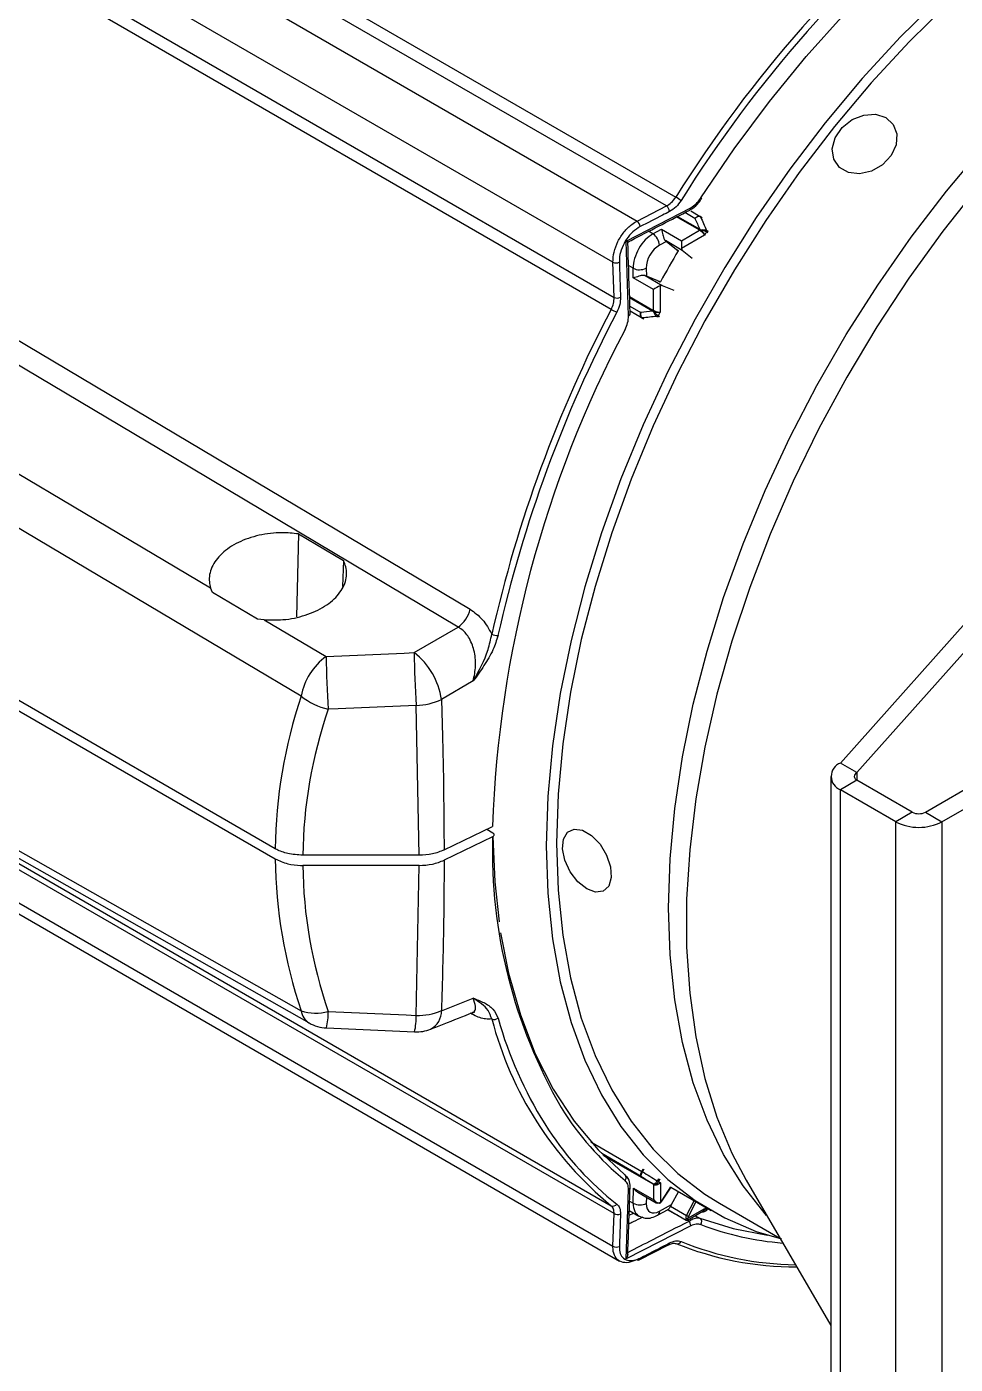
# Model space of a CAD drawing. Extents: x 16.5 to 113.1, y 4.4 to 84.5.
# Drawn here: x 27.816 to 30.789, y 61.045 to 65.324 of the extents above; entities that cross this region are included whole.
import ezdxf

# ---------------------------------------------------------------- set-up
doc = ezdxf.new("R2010")
doc.units = 0
doc.header["$MEASUREMENT"] = 0
doc.layers.add('OBJECT', color=7, linetype='CONTINUOUS')

msp = doc.modelspace()

# ---------------------------------------------------------------- linework, layer by layer
at = {"layer": 'OBJECT'}
for p, q in [((26.9031, 66.3579), (29.7703, 64.7027)), ((29.8646, 64.7511), (27.0947, 66.3501)), ((27.1233, 66.3789), (29.8944, 64.7792)), ((29.6932, 64.5708), (26.8232, 66.2276)), ((26.927, 66.0577), (29.697, 64.4586)), ((29.6876, 64.4199), (26.9165, 66.0197)), ((29.7353, 64.6389), (29.9421, 64.7453)), ((29.7703, 64.7027), (29.8646, 64.7511)), ((29.9689, 64.6742), (29.8967, 64.7158)), ((29.9001, 64.7176), (29.9712, 64.6766)), ((29.9559, 64.7111), (29.9237, 64.7297)), ((29.9385, 64.7373), (29.9385, 64.7373)), ((29.9423, 64.7351), (29.9723, 64.7178)), ((29.9723, 64.7178), (29.9771, 64.715)), ((29.9738, 64.7162), (29.9737, 64.7162)), ((29.9785, 64.7134), (29.9738, 64.7162)), ((29.8214, 64.6619), (29.8075, 64.6699)), ((29.8214, 64.6619), (29.8485, 64.6768)), ((29.8485, 64.6768), (29.9128, 64.6397)), ((29.9128, 64.6397), (29.9708, 64.6731)), ((29.9708, 64.6731), (29.9689, 64.6742)), ((29.9721, 64.6723), (29.9708, 64.6731)), ((29.9712, 64.6766), (29.9728, 64.6754)), ((29.9931, 64.6728), (29.9934, 64.6727)), ((29.9934, 64.6727), (29.9978, 64.6701)), ((29.7432, 64.3993), (29.7353, 64.6389)), ((29.8642, 64.6376), (29.8421, 64.6255)), ((29.9153, 64.6088), (29.8611, 64.6401)), ((29.8642, 64.6376), (29.8956, 64.6129)), ((29.9867, 64.6578), (29.9128, 64.6152)), ((29.993, 64.6679), (29.9926, 64.6682)), ((29.9973, 64.6654), (29.993, 64.6679)), ((28.6118, 62.6944), (25.2998, 64.6064)), ((29.8956, 64.6129), (29.903, 64.6086)), ((29.8979, 64.6111), (29.8972, 64.612)), ((29.8979, 64.6111), (29.9024, 64.6076)), ((29.9472, 64.5833), (29.9153, 64.6088)), ((25.2998, 64.5738), (28.6118, 62.6618)), ((29.697, 64.4586), (29.6932, 64.5708)), ((29.7578, 64.5517), (29.7432, 64.5601)), ((29.7584, 64.5207), (29.7578, 64.5517)), ((29.7997, 64.552), (29.8002, 64.5267)), ((29.8227, 64.4836), (29.7584, 64.5207)), ((29.7965, 64.5282), (29.8508, 64.497)), ((29.8373, 64.5119), (29.8002, 64.5267)), ((29.8373, 64.5119), (29.8447, 64.5076)), ((29.8389, 64.511), (29.84, 64.5108)), ((29.8453, 64.5087), (29.84, 64.5108)), ((29.7465, 64.4608), (29.8209, 64.4179)), ((29.82, 64.4146), (29.7467, 64.4569)), ((29.8227, 64.4167), (29.8227, 64.4836)), ((29.8439, 64.4959), (29.8439, 64.4106)), ((29.8508, 64.497), (29.8887, 64.4821)), ((29.7475, 64.4307), (29.7824, 64.4106)), ((29.7848, 64.3931), (29.748, 64.4143)), ((29.8218, 64.4138), (29.82, 64.4146)), ((29.8209, 64.4179), (29.8227, 64.4167)), ((29.8227, 64.4167), (29.8242, 64.416)), ((29.7848, 64.393), (29.7848, 64.3931)), ((29.7896, 64.3903), (29.7848, 64.393)), ((29.7869, 64.3926), (29.7869, 64.3926)), ((29.7869, 64.3926), (29.7917, 64.3898)), ((29.8344, 64.3974), (29.8342, 64.3975)), ((29.8389, 64.3948), (29.8344, 64.3974)), ((29.838, 64.4003), (29.8384, 64.4001)), ((29.8384, 64.4001), (29.8427, 64.3976)), ((31.1425, 63.7772), (30.4216, 62.9684)), ((31.1954, 63.7466), (30.4746, 62.9378)), ((28.6861, 63.7016), (28.6802, 63.4361)), ((28.6861, 63.7016), (28.8303, 63.6165)), ((28.8303, 63.6165), (28.8272, 63.5336)), ((28.4108, 63.5141), (28.4048, 63.5291)), ((28.5546, 63.4293), (28.4108, 63.5141)), ((28.5767, 63.4271), (28.5546, 63.4293)), ((28.5767, 63.4271), (28.775, 63.3095)), ((29.0568, 63.3218), (29.1974, 63.4034)), ((29.2459, 63.2311), (29.144, 63.1719)), ((26.9165, 63.1515), (29.6876, 61.5518)), ((29.0723, 62.6733), (29.0635, 63.153)), ((29.697, 61.5265), (26.927, 63.1256)), ((26.7905, 63.0628), (29.7142, 61.3749)), ((26.8232, 63.0792), (29.6932, 61.4224)), ((30.4746, 62.9378), (30.4216, 62.9684)), ((30.3909, 62.9256), (30.3909, 59.3328)), ((30.4746, 62.9378), (30.4746, 62.9133)), ((30.6939, 62.8112), (30.8742, 62.9153)), ((30.4746, 62.9133), (30.4216, 62.8827)), ((30.4216, 59.29), (30.4216, 62.8827)), ((30.5985, 62.7807), (30.4216, 62.8827)), ((30.6514, 62.8112), (30.4746, 62.9133)), ((30.7468, 62.7807), (30.9271, 62.8847)), ((30.6514, 62.8112), (30.5985, 62.7807)), ((30.6939, 62.8112), (30.7468, 62.7807)), ((29.1526, 62.6902), (29.3076, 62.7652)), ((29.2893, 62.7564), (29.3085, 62.7453)), ((30.5985, 59.1879), (30.5985, 62.7807)), ((30.7468, 62.7807), (30.7468, 59.1879)), ((29.3076, 62.7326), (29.1526, 62.6575)), ((29.0723, 62.6733), (28.7002, 62.6733)), ((29.0723, 62.6406), (28.7002, 62.6406)), ((29.0635, 62.1609), (29.0723, 62.6406)), ((29.144, 62.176), (29.2459, 62.2162)), ((29.3252, 62.1521), (29.3324, 62.1282)), ((28.7762, 62.1206), (29.058, 62.1082)), ((29.6228, 61.7559), (29.7859, 61.6618)), ((29.7835, 61.6458), (29.6575, 61.7186)), ((29.6612, 61.7148), (29.8211, 61.6225)), ((29.822, 61.6203), (29.6652, 61.7108)), ((29.7859, 61.6618), (29.7904, 61.6696)), ((29.7859, 61.6618), (29.7859, 61.6618)), ((29.7925, 61.6684), (29.788, 61.6606)), ((29.788, 61.6606), (29.788, 61.6605)), ((29.8352, 61.6313), (29.8355, 61.6318)), ((29.8355, 61.6318), (29.8397, 61.639)), ((29.8435, 61.6365), (29.8394, 61.6295)), ((30.1196, 61.6339), (30.3909, 61.1684)), ((30.1196, 61.6339), (30.1223, 61.6293)), ((29.7353, 61.3819), (29.7432, 61.6036)), ((29.7582, 61.5598), (29.7592, 61.6082)), ((29.7592, 61.6082), (29.8238, 61.5709)), ((29.773, 61.5951), (29.8319, 61.5611)), ((29.8211, 61.6225), (29.8229, 61.6215)), ((29.8238, 61.6193), (29.822, 61.6203)), ((29.8252, 61.6186), (29.8238, 61.6193)), ((29.8238, 61.5709), (29.8238, 61.6193)), ((29.8394, 61.6295), (29.839, 61.6289)), ((29.845, 61.6255), (29.845, 61.5627)), ((29.8496, 61.5672), (29.8787, 61.6122)), ((29.8502, 61.5666), (29.8794, 61.6117)), ((29.8788, 61.6107), (30.008, 61.5361)), ((29.881, 61.5555), (29.9034, 61.5964)), ((29.7467, 61.5664), (29.7582, 61.5598)), ((29.8005, 61.5793), (29.8001, 61.5589)), ((29.8425, 61.5344), (29.881, 61.5555)), ((29.8778, 61.5504), (29.9288, 61.521)), ((29.9288, 61.521), (29.9529, 61.5679)), ((29.9589, 61.5644), (29.9351, 61.5179)), ((30.0342, 61.5602), (30.2277, 61.4485)), ((29.6932, 61.4224), (29.697, 61.5265)), ((29.7451, 61.5211), (29.7595, 61.5285)), ((29.7457, 61.5365), (29.7764, 61.5188)), ((29.8363, 61.5212), (29.8704, 61.54)), ((29.8694, 61.5394), (29.9274, 61.506)), ((29.9368, 61.5027), (29.9312, 61.5056)), ((29.9324, 61.506), (29.9809, 61.534)), ((29.9334, 61.5117), (29.9878, 61.543)), ((29.9564, 61.5198), (29.9717, 61.5119)), ((29.9937, 61.5396), (29.9941, 61.5402)), ((29.9941, 61.5402), (29.9957, 61.5431)), ((29.9945, 61.5392), (29.995, 61.54)), ((29.9949, 61.5398), (29.9965, 61.5427)), ((29.9421, 61.4875), (29.7353, 61.3819)), ((29.7769, 61.3784), (29.8714, 61.4267))]:
    msp.add_line(p, q, dxfattribs=at)
at = {"layer": 'OBJECT', "flags": 128}
for points in [[(29.9749, 64.777), (30.0818, 64.9339), (30.1945, 65.0849), (30.3122, 65.2292), (30.4345, 65.3659), (30.5607, 65.4944), (30.69, 65.6139), (30.8218, 65.7239), (30.9553, 65.8237), (31.09, 65.9128), (31.225, 65.9907), (31.3597, 66.0571), (31.4933, 66.1115), (31.6251, 66.1537), (31.7544, 66.1835), (31.8805, 66.2007), (32.0028, 66.2051), (32.09, 66.2003)], [(30.7405, 65.4171), (30.6141, 65.2921), (30.4914, 65.1585), (30.3732, 65.0171), (30.2599, 64.8686), (30.1523, 64.7139), (30.051, 64.5539), (29.9565, 64.3893), (29.8694, 64.2212), (29.79, 64.0505), (29.719, 63.878), (29.6566, 63.7049), (29.6032, 63.5319), (29.5591, 63.3601), (29.5245, 63.1905), (29.4997, 63.0239), (29.4847, 62.8613), (29.4798, 62.7036), (29.4847, 62.5516), (29.4997, 62.4063), (29.5245, 62.2684), (29.5591, 62.1386), (29.6032, 62.0177), (29.6566, 61.9064), (29.719, 61.8053), (29.79, 61.7149), (29.8694, 61.6358), (29.9565, 61.5683), (30.051, 61.5128), (30.1523, 61.4698), (30.2325, 61.4457)], [(30.7677, 65.3996), (30.6421, 65.2764), (30.5202, 65.1445), (30.4025, 65.0048), (30.2899, 64.8581), (30.1828, 64.705), (30.082, 64.5466), (29.9879, 64.3837), (29.9011, 64.2171), (29.8221, 64.0479), (29.7513, 63.877), (29.6892, 63.7052), (29.636, 63.5337), (29.592, 63.3633), (29.5576, 63.195), (29.5329, 63.0298), (29.518, 62.8685), (29.513, 62.7121), (29.518, 62.5615), (29.5329, 62.4174), (29.5576, 62.2807), (29.592, 62.1522), (29.636, 62.0326), (29.6892, 61.9225), (29.7513, 61.8225), (29.8221, 61.7333), (29.9011, 61.6553), (29.9879, 61.589), (30.0342, 61.5602)], [(28.6949, 63.1824), (28.5186, 63.2872), (27.8132, 63.7063), (25.3506, 65.1697)], [(26.3406, 65.1829), (26.4162, 65.1379), (26.7656, 64.9301), (28.1633, 64.0987), (29.236, 63.4607)], [(29.1974, 63.4034), (28.2878, 63.9447), (27.3784, 64.486), (26.3022, 65.1266)], [(30.4472, 64.8576), (30.4183, 64.8741), (30.4003, 64.9008), (30.3956, 64.934), (30.405, 64.9692), (30.427, 65.0017), (30.4589, 65.0272), (30.4962, 65.0421), (30.5339, 65.0444), (30.5669, 65.0339), (30.5908, 65.0119), (30.6023, 64.9815), (30.5999, 64.9467), (30.5839, 64.9122), (30.5565, 64.8827), (30.5213, 64.8622), (30.4832, 64.8534), (30.4472, 64.8576)], [(30.1854, 61.521), (30.1806, 61.5264), (30.1098, 61.6156), (30.0477, 61.7155), (29.9944, 61.8256), (29.9505, 61.9453), (29.9161, 62.0738), (29.8913, 62.2105), (29.8764, 62.3545), (29.8715, 62.5052), (29.8764, 62.6616), (29.8913, 62.8229), (29.9161, 62.9881), (29.9505, 63.1564), (29.9944, 63.3268), (30.0477, 63.4983), (30.1098, 63.67), (30.1806, 63.841), (30.2596, 64.0102), (30.3464, 64.1767), (30.4405, 64.3397), (30.5413, 64.4981), (30.6484, 64.6511), (30.761, 64.7979), (30.8786, 64.9376)], [(26.1176, 64.8866), (26.433, 64.6994), (27.3437, 64.1589), (28.4048, 63.5291)], [(30.8636, 64.8146), (30.7496, 64.6706), (30.6409, 64.5201), (30.5381, 64.364), (30.4418, 64.2032), (30.3525, 64.0385), (30.2706, 63.8707), (30.1967, 63.7009), (30.1311, 63.53), (30.0742, 63.3588), (30.0263, 63.1884), (29.9877, 63.0196), (29.9585, 62.8534), (29.939, 62.6907), (29.9292, 62.5323), (29.9292, 62.3792), (29.939, 62.2322), (29.9585, 62.092), (29.9877, 61.9594), (30.0263, 61.8353), (30.0742, 61.7201), (30.1196, 61.6339)], [(29.9128, 64.6397), (29.9128, 64.6374), (29.9128, 64.6348), (29.9128, 64.6319), (29.9128, 64.629), (29.9128, 64.6259), (29.9128, 64.623), (29.9128, 64.6201), (29.9128, 64.6175), (29.9128, 64.6152)], [(29.7432, 64.3993), (29.7447, 64.4001), (29.746, 64.4011), (29.747, 64.4022), (29.7477, 64.4033), (29.7482, 64.4044), (29.7483, 64.4056), (29.7483, 64.4056)], [(25.3506, 64.0691), (25.5151, 63.9759), (26.2204, 63.5766), (28.6949, 62.1757)], [(25.4113, 64.0114), (26.079, 63.633), (28.7201, 62.1367)], [(28.775, 63.3095), (29.0246, 63.3204), (29.0568, 63.3218)], [(29.0635, 63.153), (28.8139, 63.1421), (28.7817, 63.1406)], [(29.6729, 62.6738), (29.6856, 62.6366), (29.688, 62.602), (29.6798, 62.5748), (29.6623, 62.5585), (29.6376, 62.5555), (29.6092, 62.566), (29.5809, 62.5888), (29.5565, 62.6206), (29.5393, 62.6573), (29.5317, 62.6938), (29.5346, 62.7253), (29.5477, 62.7474), (29.5692, 62.7572), (29.5962, 62.7534), (29.625, 62.7365), (29.6518, 62.7087), (29.6729, 62.6738)], [(29.3086, 62.7333), (29.3149, 62.588), (29.3286, 62.4602)], [(29.3337, 62.4254), (29.3592, 62.2956), (29.3969, 62.1622), (29.4447, 62.0384), (29.5022, 61.9248), (29.5693, 61.8222), (29.6454, 61.7311), (29.7302, 61.6521)], [(28.7817, 62.1733), (29.0313, 62.1623), (29.0635, 62.1609)], [(29.7859, 61.6618), (29.7862, 61.6617), (29.7864, 61.6616), (29.7867, 61.6614), (29.7869, 61.6613), (29.7872, 61.6611), (29.7875, 61.6609), (29.7877, 61.6608), (29.788, 61.6606)], [(29.8355, 61.6318), (29.8361, 61.6315), (29.8366, 61.6311), (29.8372, 61.6308), (29.8377, 61.6305), (29.8382, 61.6302), (29.8387, 61.6299), (29.8391, 61.6297), (29.8394, 61.6295)], [(29.9717, 61.5119), (30.078, 61.4786), (30.1881, 61.458)]]:
    msp.add_lwpolyline(points, dxfattribs=at)
at = {"layer": 'OBJECT'}
for centre, radius, start, end in [((33.3939, 62.591), 4.1273, 129.1291, 147.9832), ((33.3931, 62.5911), 4.1064, 129.1291, 147.9832), ((29.7926, 64.6034), 0.2031, 54.2521, 59.9272), ((29.9717, 64.7711), 0.00672, 30.3317, 61.6922), ((29.8502, 64.7313), 0.0245, 4.3367, 53.7802), ((29.9345, 64.7439), 0.00778, 305.833, 10.2843), ((29.9705, 64.7148), 0.00345, 23.7046, 59.5298), ((29.9706, 64.7147), 0.00353, 24.0959, 59.5642), ((29.7558, 64.683), 0.0245, 4.2524, 53.6513), ((29.9651, 64.6802), 0.00707, 301.772, 329.1595), ((29.9668, 64.679), 0.00706, 304.5534, 329.3171), ((29.9543, 64.6463), 0.0343, 53.8703, 54.6143), ((29.9894, 64.6728), 0.0139, 171.4725, 175.919), ((29.9882, 64.671), 0.00525, 326.998, 20.2946), ((29.9885, 64.6707), 0.00528, 328.293, 22.1807), ((29.7949, 64.6228), 0.0473, 3.2829, 55.8697), ((33.7001, 62.3513), 4.3715, 147.9982, 148.1535), ((33.6982, 62.3502), 4.4164, 149.2595, 150.7407), ((29.9208, 64.6146), 0.00802, 175.5957, 226.5486), ((29.7032, 64.5937), 0.025, 246.1927, 294.6916), ((29.7784, 64.5942), 0.0473, 244.1355, 296.7124), ((29.7071, 64.4814), 0.0249, 246.0528, 294.5992), ((29.8485, 64.4893), 0.00802, 73.4449, 124.4018), ((33.4686, 62.4394), 4.2684, 152.3536, 167.2604), ((29.7838, 64.5872), 0.193, 240.0835, 246.0577), ((29.8138, 64.4181), 0.00708, 330.8443, 358.2257), ((29.8157, 64.4173), 0.00706, 330.6819, 355.4462), ((29.8393, 64.4479), 0.0381, 245.4416, 246.1106), ((33.4674, 62.4403), 4.2468, 152.3536, 167.2604), ((29.7865, 64.3961), 0.00345, 240.4828, 276.2928), ((29.7866, 64.3961), 0.00353, 240.459, 275.8863), ((29.8323, 64.4007), 0.0139, 124.0871, 128.5236), ((29.8333, 64.4027), 0.00525, 279.7149, 332.9943), ((29.8337, 64.4026), 0.00528, 277.8138, 331.7124), ((33.7168, 62.338), 4.3926, 151.8468, 152.0014), ((32.9849, 62.6356), 3.6796, 152.1363, 177.9813), ((29.1387, 63.4845), 0.1001, 305.8526, 346.2351), ((29.3213, 63.4096), 0.033, 241.1971, 276.8829), ((28.8927, 63.1465), 0.201, 125.8592, 169.7123), ((32.0728, 63.3557), 3.2982, 180.804, 183.7391), ((32.3531, 63.3681), 3.2966, 180.8033, 183.7398), ((28.9165, 63.1398), 0.2298, 8.0137, 52.3569), ((28.8259, 63.3433), 0.2074, 230.8564, 257.6914), ((29.0615, 63.3428), 0.1898, 270.6, 295.7653), ((30.4379, 62.9256), 0.0458, 110.784, 249.2166), ((30.4792, 62.9256), 0.0131, 110.7863, 249.2156), ((30.6726, 62.8522), 0.0461, 242.6103, 297.3904), ((30.6726, 62.9238), 0.1612, 242.6097, 297.3905), ((30.9588, 62.69), 1.6518, 178.5216, 209.935), ((28.7423, 62.3205), 0.1524, 251.8741, 284.9547), ((28.7492, 62.1831), 0.0548, 187.7294, 237.8338), ((28.5243, 62.1734), 0.2574, 348.1525, 359.9739), ((28.806, 62.1611), 0.2576, 348.1571, 359.9693), ((29.0706, 62.3454), 0.1846, 267.8011, 293.4479), ((29.0804, 62.1735), 0.0637, 297.1843, 2.2884), ((29.3134, 62.1667), 0.0187, 244.5928, 309.0912), ((30.4172, 62.4393), 1.1489, 194.5972, 230.5791), ((28.7817, 62.2455), 0.125, 240.4701, 267.4857), ((29.0635, 62.2331), 0.125, 267.4858, 291.5891), ((30.5677, 62.4997), 1.29, 196.7384, 213.1213), ((30.3574, 62.3869), 0.9801, 212.1282, 230.3427), ((30.3168, 62.337), 0.9909, 213.1705, 231.911), ((29.7223, 61.6415), 0.0132, 316.4991, 53.2436), ((29.9883, 61.9954), 0.3902, 238.7556, 239.112), ((30.2008, 62.1856), 0.6639, 236.5916, 236.9828), ((29.74, 61.6114), 0.00833, 292.1672, 353.2397), ((29.7422, 61.6105), 0.00612, 358.6992, 27.6741), ((29.8193, 61.6206), 0.00262, 355.2093, 49.0365), ((29.8208, 61.6194), 0.00297, 359.1588, 45.3204), ((29.8263, 61.6242), 0.00401, 243.2852, 249.612), ((29.8275, 61.6242), 0.00428, 229.8688, 243.7378), ((30.3395, 62.3181), 0.851, 234.0098, 234.4725), ((29.6934, 61.5648), 0.0143, 245.8744, 327.709), ((29.78, 61.5995), 0.0453, 241.2375, 296.3027), ((29.8429, 61.5627), 0.00252, 234.3928, 294.3019), ((29.8426, 61.5624), 0.0024, 304.0519, 7.2549), ((29.8377, 61.5746), 0.014, 301.6811, 328.1809), ((29.849, 61.566), 0.0013, 23.2418, 65.7913), ((29.708, 61.5454), 0.0219, 239.6662, 295.4617), ((29.8279, 61.5332), 0.0146, 304.7307, 4.578), ((29.9473, 61.511), 0.021, 151.8202, 178.3186), ((29.9299, 61.5185), 0.00769, 242.6087, 297.3903), ((29.9299, 61.5103), 0.005, 240.0027, 302.4633), ((29.9567, 61.5692), 0.0557, 239.9933, 247.1689), ((29.9474, 61.5112), 0.014, 151.8184, 178.3187), ((29.918, 61.4875), 0.0242, 0.004, 38.9181), ((29.9627, 61.5), 0.0149, 324.561, 53.0759), ((30.3609, 62.3629), 0.9008, 245.5306, 245.9677), ((29.9949, 61.5414), 0.00223, 236.2199, 260.0377), ((29.8342, 61.2624), 0.3205, 59.9125, 60.0764), ((30.316, 62.3955), 0.9663, 249.3339, 265.3182), ((29.7043, 61.4413), 0.0219, 239.5314, 295.5176), ((29.8679, 61.4323), 0.00669, 301.7583, 3.709), ((29.8998, 61.443), 0.0129, 245.4385, 333.8142), ((30.2778, 62.3731), 1.0168, 247.8487, 270.2024), ((30.2915, 62.3701), 1.0072, 247.8221, 269.2044), ((29.7747, 61.3848), 0.007, 231.0091, 289.1467), ((29.7736, 61.384), 0.00668, 300.9233, 3.8815)]:
    msp.add_arc(centre, radius, start, end, dxfattribs=at)
for centre, major_axis, ratio, start_param, end_param in [((31.3768, 63.7053), (-2.1331, 4.0765), 0.178723, 1.22806, 1.238972), ((31.365, 63.6971), (-2.1283, 4.0899), 0.180061, 1.227937, 1.236606), ((29.8225, 64.5878), (0.045, 0.0779), 0.596389, 0.785315, 2.356112), ((29.8435, 64.6495), (0.0279, -0.0189), 0.073663, 0.784341, 0.939231), ((29.8432, 64.5759), (0.03, 0.052), 0.605893, 0.785315, 2.356111), ((29.7795, 64.5388), (0.0303, -0.0148), 0.073527, 5.343967, 5.498856), ((29.8333, 64.4898), (0.015, 0.0087), 0.00007, 0.785358, 2.356154), ((31.365, 63.6971), (4.6063, 0.202), 0.180122, 1.904934, 1.913604), ((31.3638, 63.6828), (4.597, 0.1912), 0.178783, 1.902569, 1.913481), ((33.0417, 62.7291), (4.4298, 0.0781), 0.588782, 2.937049, 3.124952), ((33.0417, 62.657), (4.3416, 0), 0.577382, 2.94743, 3.135078), ((33.0417, 62.7291), (4.4298, 0.0781), 0.588782, 3.137472, 3.325375), ((33.0417, 62.657), (4.3416, 0), 0.577382, 3.148107, 3.335756), ((31.3661, 63.6987), (4.4229, -2.5535), 0.504205, 4.644951, 4.653621), ((31.3649, 63.6994), (4.4154, -2.5492), 0.50212, 4.644426, 4.655338), ((29.8229, 61.5959), (0.0472, 0.0767), 0.57707, 2.372562, 3.185359), ((29.8435, 61.5827), (0.0322, 0.0507), 0.576681, 2.380758, 3.951554), ((29.8344, 61.577), (-0.012, 0.0132), 0.67585, 1.42501, 2.995806), ((29.8344, 61.577), (-0.0055, 0.017), 0.675857, 1.71646, 3.287256), ((29.8602, 61.5686), (0.0174, 0.035), 0.626582, 4.494139, 4.649029), ((29.9299, 61.5219), (0.0023, 0.0159), 0.166917, 2.289839, 3.075318), ((29.9299, 61.5219), (-0.0023, 0.0159), 0.166917, 3.215799, 3.993346)]:
    msp.add_ellipse(centre, major_axis=major_axis, ratio=ratio, start_param=start_param, end_param=end_param, dxfattribs=at)
for points, knots in [([(29.8646, 64.7511), (29.8699, 64.7542), (29.8811, 64.761), (29.8898, 64.7729), (29.8944, 64.7792)], [0, 0, 0, 0, 0.473398, 1, 1, 1, 1]), ([(29.9113, 64.7682), (29.9062, 64.7612), (29.8955, 64.7463), (29.8818, 64.7377), (29.8746, 64.7332)], [0, 0, 0, 0, 0.473443, 1, 1, 1, 1]), ([(29.9398, 64.7387), (29.9427, 64.7401), (29.9529, 64.7452), (29.966, 64.7579), (29.9741, 64.7702), (29.9771, 64.7747)], [0, 0, 0, 0, 0.196658, 0.699287, 1, 1, 1, 1]), ([(29.9421, 64.7453), (29.9481, 64.7491), (29.9595, 64.7566), (29.9698, 64.7693), (29.9744, 64.7762), (29.9749, 64.777)], [0, 0, 0, 0, 0.489871, 0.942612, 1, 1, 1, 1]), ([(29.7407, 64.6356), (29.7477, 64.6392), (29.814, 64.6731), (29.88, 64.7071), (29.939, 64.7376)], [0, 0, 0, 0, 0.10607, 1, 1, 1, 1]), ([(29.8746, 64.7332), (29.8671, 64.7293), (29.8357, 64.7132), (29.8042, 64.6971), (29.7802, 64.6848)], [0, 0, 0, 0, 0.2377669, 1, 1, 1, 1]), ([(29.9559, 64.7111), (29.956, 64.7112), (29.9565, 64.7118), (29.9583, 64.7137), (29.9615, 64.7162), (29.9656, 64.7182), (29.9694, 64.7189), (29.9713, 64.7182), (29.9723, 64.7178)], [0, 0, 0, 0, 0.009453, 0.112287, 0.337635, 0.559588, 0.779764, 1, 1, 1, 1]), ([(29.9737, 64.7162), (29.9727, 64.7166), (29.9708, 64.7174), (29.9667, 64.717), (29.9622, 64.7155), (29.9586, 64.7133), (29.9566, 64.7117), (29.956, 64.7112), (29.9559, 64.7111)], [0, 0, 0, 0, 0.220241, 0.440412, 0.662358, 0.887707, 0.990527, 1, 1, 1, 1]), ([(29.6932, 64.5708), (29.6938, 64.5816), (29.695, 64.6032), (29.7082, 64.6377), (29.7281, 64.6688), (29.7502, 64.6908), (29.7648, 64.6994), (29.7703, 64.7027)], [0, 0, 0, 0, 0.216844, 0.433701, 0.650256, 0.866699, 1, 1, 1, 1]), ([(29.7802, 64.6848), (29.7724, 64.6799), (29.7566, 64.67), (29.7362, 64.6456), (29.7213, 64.6175), (29.7141, 64.5914), (29.7138, 64.5766), (29.7137, 64.571)], [0, 0, 0, 0, 0.216835, 0.433686, 0.650167, 0.866491, 1, 1, 1, 1]), ([(29.8485, 64.6768), (29.8486, 64.6768), (29.8493, 64.6742), (29.8506, 64.6686), (29.8526, 64.6595), (29.8545, 64.6521), (29.8565, 64.6466), (29.8585, 64.6425), (29.8602, 64.6409), (29.8611, 64.6401)], [0, 0, 0, 0, 0.004726, 0.291699, 0.519013, 0.68136, 0.790142, 0.89502, 1, 1, 1, 1]), ([(29.9721, 64.6723), (29.9722, 64.6723), (29.9725, 64.6726), (29.9732, 64.6732), (29.9738, 64.6739), (29.9741, 64.6743)], [0, 0, 0, 0, 0.125209, 0.466791, 1, 1, 1, 1]), ([(29.9745, 64.674), (29.9741, 64.6736), (29.9734, 64.673), (29.9726, 64.6725), (29.9722, 64.6723), (29.9721, 64.6723)], [0, 0, 0, 0, 0.531787, 0.875867, 1, 1, 1, 1]), ([(29.9867, 64.6578), (29.9867, 64.6579), (29.9861, 64.6589), (29.9845, 64.6611), (29.9814, 64.6646), (29.9778, 64.668), (29.9746, 64.6706), (29.9728, 64.6718), (29.9721, 64.6723)], [0, 0, 0, 0, 0.009331, 0.244791, 0.475571, 0.685015, 0.883336, 1, 1, 1, 1]), ([(29.9728, 64.6754), (29.9733, 64.675), (29.9737, 64.6747), (29.9741, 64.6743), (29.9741, 64.6743)], [0, 0, 0, 0, 0.9730425, 1, 1, 1, 1]), ([(29.9741, 64.6743), (29.9742, 64.6744), (29.9746, 64.6747), (29.9752, 64.6748), (29.9756, 64.6749), (29.9757, 64.6749)], [0, 0, 0, 0, 0.264449, 0.86602, 1, 1, 1, 1]), ([(29.9756, 64.6738), (29.9754, 64.6738), (29.9753, 64.6739), (29.975, 64.674), (29.9748, 64.674), (29.9747, 64.6741), (29.9746, 64.6741), (29.9745, 64.6741), (29.9745, 64.674), (29.9745, 64.674), (29.9745, 64.674)], [0, 0, 0, 0, 0.330499, 0.552272, 0.701531, 0.802751, 0.903766, 0.945198, 0.979438, 1, 1, 1, 1]), ([(29.9756, 64.6738), (29.9765, 64.673), (29.9785, 64.6713), (29.9816, 64.6678), (29.9844, 64.6637), (29.9859, 64.6603), (29.9866, 64.6584), (29.9867, 64.6579), (29.9867, 64.6578)], [0, 0, 0, 0, 0.174001, 0.393151, 0.630047, 0.892572, 0.989999, 1, 1, 1, 1]), ([(29.9926, 64.6682), (29.9916, 64.6687), (29.9897, 64.6698), (29.9854, 64.6715), (29.9805, 64.6729), (29.9773, 64.6735), (29.9756, 64.6738)], [0, 0, 0, 0, 0.242429, 0.484569, 0.73451, 1, 1, 1, 1]), ([(29.9757, 64.6749), (29.9777, 64.6751), (29.9815, 64.6754), (29.9871, 64.675), (29.991, 64.674), (29.9925, 64.6731), (29.9931, 64.6728)], [0, 0, 0, 0, 0.303055, 0.584918, 0.8486, 1, 1, 1, 1]), ([(29.7406, 64.6357), (29.7407, 64.6357), (29.741, 64.6355), (29.7394, 64.6365), (29.7371, 64.6379), (29.7353, 64.6389), (29.7353, 64.6389)], [0, 0, 0, 0, 0.040632, 0.45375, 0.991066, 1, 1, 1, 1]), ([(29.7483, 64.4056), (29.7478, 64.4217), (29.7454, 64.4983), (29.7428, 64.5751), (29.7407, 64.6357)], [0, 0, 0, 0, 0.210689, 1, 1, 1, 1]), ([(29.7137, 64.571), (29.714, 64.5625), (29.7153, 64.5251), (29.7165, 64.4877), (29.7174, 64.4587)], [0, 0, 0, 0, 0.2260625, 1, 1, 1, 1]), ([(29.7965, 64.5282), (29.7954, 64.5286), (29.7931, 64.5292), (29.7885, 64.5289), (29.7829, 64.5279), (29.7754, 64.5259), (29.7665, 64.5231), (29.7611, 64.5214), (29.7585, 64.5208), (29.7584, 64.5207)], [0, 0, 0, 0, 0.104981, 0.209854, 0.318639, 0.480984, 0.708299, 0.995272, 1, 1, 1, 1]), ([(29.6876, 64.4199), (29.6904, 64.4263), (29.6963, 64.4394), (29.6967, 64.4521), (29.697, 64.4586)], [0, 0, 0, 0, 0.486978, 1, 1, 1, 1]), ([(29.7174, 64.4587), (29.7171, 64.4511), (29.7164, 64.4354), (29.7092, 64.4191), (29.7055, 64.4108)], [0, 0, 0, 0, 0.488652, 1, 1, 1, 1]), ([(29.8234, 64.4133), (29.8234, 64.4133), (29.8229, 64.4134), (29.8223, 64.4136), (29.8218, 64.4138)], [0, 0, 0, 0, 0.026949, 1, 1, 1, 1]), ([(29.8234, 64.4133), (29.8236, 64.4138), (29.8239, 64.4146), (29.8241, 64.4155), (29.8241, 64.4159), (29.8242, 64.416)], [0, 0, 0, 0, 0.533182, 0.874609, 1, 1, 1, 1]), ([(29.8237, 64.4116), (29.8236, 64.4119), (29.8234, 64.4123), (29.8233, 64.4129), (29.8234, 64.4132), (29.8234, 64.4133)], [0, 0, 0, 0, 0.506964, 0.82555, 1, 1, 1, 1]), ([(29.8242, 64.416), (29.8242, 64.4159), (29.8242, 64.4155), (29.8242, 64.4145), (29.824, 64.4136), (29.8238, 64.4131)], [0, 0, 0, 0, 0.124224, 0.468262, 1, 1, 1, 1]), ([(29.8238, 64.4131), (29.8238, 64.4131), (29.8238, 64.413), (29.8238, 64.413), (29.8239, 64.4128), (29.8242, 64.4125), (29.8244, 64.4123), (29.8246, 64.4122)], [0, 0, 0, 0, 0.032582, 0.075087, 0.183429, 0.638298, 1, 1, 1, 1]), ([(29.8242, 64.416), (29.8249, 64.4156), (29.8269, 64.4147), (29.8307, 64.4132), (29.8354, 64.4118), (29.84, 64.4108), (29.8427, 64.4106), (29.8439, 64.4106), (29.8439, 64.4106)], [0, 0, 0, 0, 0.116665, 0.314984, 0.524433, 0.755203, 0.990675, 1, 1, 1, 1]), ([(29.7319, 64.3554), (29.7351, 64.3627), (29.7418, 64.3775), (29.7427, 64.3919), (29.7432, 64.3993)], [0, 0, 0, 0, 0.491582, 1, 1, 1, 1]), ([(29.7848, 64.3931), (29.784, 64.3937), (29.7824, 64.395), (29.7811, 64.3987), (29.7808, 64.4032), (29.7814, 64.4073), (29.7821, 64.4097), (29.7824, 64.4105), (29.7824, 64.4106)], [0, 0, 0, 0, 0.220236, 0.440411, 0.662371, 0.887704, 0.990548, 1, 1, 1, 1]), ([(29.7824, 64.4106), (29.7824, 64.4105), (29.7822, 64.4097), (29.7819, 64.4072), (29.7818, 64.403), (29.7827, 64.3983), (29.7844, 64.3946), (29.7861, 64.3933), (29.7869, 64.3926)], [0, 0, 0, 0, 0.009477, 0.112293, 0.337639, 0.559591, 0.779768, 1, 1, 1, 1]), ([(29.8342, 64.3975), (29.8332, 64.3981), (29.8314, 64.3993), (29.8285, 64.4027), (29.8258, 64.4069), (29.8244, 64.41), (29.8237, 64.4116)], [0, 0, 0, 0, 0.242452, 0.484603, 0.734575, 1, 1, 1, 1]), ([(29.8439, 64.4106), (29.8439, 64.4105), (29.8434, 64.4104), (29.8414, 64.41), (29.8377, 64.4097), (29.8327, 64.41), (29.8282, 64.4109), (29.8257, 64.4118), (29.8246, 64.4122)], [0, 0, 0, 0, 0.010001, 0.107433, 0.369949, 0.606845, 0.825999, 1, 1, 1, 1]), ([(29.8246, 64.4122), (29.8258, 64.4107), (29.8283, 64.4078), (29.8325, 64.404), (29.8358, 64.4015), (29.8374, 64.4006), (29.838, 64.4003)], [0, 0, 0, 0, 0.303879, 0.585788, 0.849408, 1, 1, 1, 1]), ([(28.6861, 63.7016), (28.6687, 63.7035), (28.6273, 63.7079), (28.5592, 63.6995), (28.4915, 63.6763), (28.438, 63.6402), (28.4053, 63.5957), (28.3979, 63.557), (28.4033, 63.5354), (28.4048, 63.5291)], [0, 0, 0, 0, 0.117568, 0.279861, 0.442586, 0.605907, 0.769589, 0.933238, 1, 1, 1, 1]), ([(28.5767, 63.4271), (28.5968, 63.4264), (28.6413, 63.425), (28.7101, 63.4395), (28.7729, 63.4682), (28.8188, 63.5082), (28.842, 63.5547), (28.8411, 63.592), (28.8324, 63.6117), (28.8303, 63.6165)], [0, 0, 0, 0, 0.132307, 0.294526, 0.457212, 0.620426, 0.783854, 0.947086, 1, 1, 1, 1]), ([(29.236, 63.4607), (29.2498, 63.4507), (29.277, 63.4309), (29.296, 63.3973), (29.3053, 63.3806)], [0, 0, 0, 0, 0.505217, 1, 1, 1, 1]), ([(29.2459, 63.2311), (29.2492, 63.247), (29.2559, 63.2788), (29.2506, 63.3292), (29.2336, 63.3711), (29.2132, 63.3939), (29.2005, 63.4015), (29.1974, 63.4034)], [0, 0, 0, 0, 0.251338, 0.503313, 0.735354, 0.935196, 1, 1, 1, 1]), ([(29.2459, 63.2311), (29.246, 63.2312), (29.2645, 63.2631), (29.2908, 63.3124), (29.3018, 63.3641), (29.3053, 63.3806)], [0, 0, 0, 0, 0.00294, 0.680839, 1, 1, 1, 1]), ([(29.3252, 63.3768), (29.3205, 63.3614), (29.3102, 63.3283), (29.2804, 63.2796), (29.2577, 63.2475), (29.246, 63.2312), (29.2459, 63.2311)], [0, 0, 0, 0, 0.298756, 0.643488, 0.99732, 1, 1, 1, 1]), ([(29.144, 63.1719), (29.1452, 63.1367), (29.1504, 62.9761), (29.1517, 62.8156), (29.1526, 62.6902)], [0, 0, 0, 0, 0.2192209, 1, 1, 1, 1]), ([(29.3076, 62.7326), (29.3088, 62.7333), (29.3111, 62.7347), (29.3129, 62.7375), (29.3131, 62.7404), (29.3116, 62.7432), (29.3095, 62.7446), (29.3085, 62.7453)], [0, 0, 0, 0, 0.203445, 0.406898, 0.610343, 0.813785, 1, 1, 1, 1]), ([(28.7002, 62.6733), (28.6838, 62.6744), (28.6534, 62.6764), (28.6252, 62.687), (28.6134, 62.6935), (28.6118, 62.6944)], [0, 0, 0, 0, 0.499397, 0.929176, 1, 1, 1, 1]), ([(28.6118, 62.6618), (28.6246, 62.6559), (28.6486, 62.6449), (28.6816, 62.6408), (28.6979, 62.6407), (28.7002, 62.6406)], [0, 0, 0, 0, 0.499401, 0.929163, 1, 1, 1, 1]), ([(29.1526, 62.6902), (29.1405, 62.6853), (29.1163, 62.6756), (29.087, 62.6741), (29.0723, 62.6733)], [0, 0, 0, 0, 0.5, 1, 1, 1, 1]), ([(29.0723, 62.6406), (29.087, 62.6414), (29.1163, 62.643), (29.1405, 62.6527), (29.1526, 62.6575)], [0, 0, 0, 0, 0.5, 1, 1, 1, 1]), ([(29.1526, 62.6575), (29.1523, 62.5895), (29.1515, 62.4289), (29.1468, 62.2685), (29.144, 62.176)], [0, 0, 0, 0, 0.423826, 1, 1, 1, 1]), ([(29.2436, 62.1712), (29.2461, 62.1722), (29.2531, 62.1749), (29.2549, 62.1895), (29.249, 62.2069), (29.2459, 62.2162)], [0, 0, 0, 0, 0.211143, 0.576884, 1, 1, 1, 1]), ([(29.2459, 62.2162), (29.246, 62.2162), (29.2574, 62.2117), (29.2802, 62.2026), (29.3101, 62.1844), (29.3205, 62.1623), (29.3252, 62.1521)], [0, 0, 0, 0, 0.002681, 0.34979, 0.701236, 1, 1, 1, 1]), ([(29.3053, 62.1497), (29.3018, 62.1592), (29.2908, 62.1887), (29.2645, 62.2032), (29.246, 62.2162), (29.2459, 62.2162)], [0, 0, 0, 0, 0.319161, 0.99706, 1, 1, 1, 1]), ([(29.1095, 62.1169), (29.1238, 62.1225), (29.1687, 62.1403), (29.2135, 62.158), (29.244, 62.1701)], [0, 0, 0, 0, 0.319518, 1, 1, 1, 1]), ([(29.3053, 62.1497), (29.2988, 62.1491), (29.2829, 62.1475), (29.2573, 62.1565), (29.2396, 62.1661), (29.236, 62.1681)], [0, 0, 0, 0, 0.355603, 0.866053, 1, 1, 1, 1]), ([(29.2442, 62.1693), (29.2459, 62.1702), (29.2503, 62.1724), (29.2505, 62.1721), (29.2507, 62.1719)], [0, 0, 0, 0, 0.4018197, 1, 1, 1, 1]), ([(29.7302, 61.6521), (29.7343, 61.648), (29.7431, 61.6392), (29.7472, 61.6241), (29.7475, 61.6147), (29.7476, 61.6134)], [0, 0, 0, 0, 0.427913, 0.915633, 1, 1, 1, 1]), ([(29.7432, 61.6036), (29.7427, 61.6096), (29.7418, 61.6218), (29.7352, 61.6288), (29.7319, 61.6324)], [0, 0, 0, 0, 0.494, 1, 1, 1, 1]), ([(29.7835, 61.6458), (29.7835, 61.6459), (29.7832, 61.6461), (29.7825, 61.647), (29.7819, 61.6492), (29.7822, 61.653), (29.7835, 61.6573), (29.7851, 61.6603), (29.7859, 61.6618)], [0, 0, 0, 0, 0.009448, 0.112286, 0.337633, 0.559593, 0.779768, 1, 1, 1, 1]), ([(29.788, 61.6605), (29.7871, 61.6591), (29.7855, 61.6562), (29.7838, 61.652), (29.7829, 61.6486), (29.7829, 61.6467), (29.7833, 61.646), (29.7835, 61.6459), (29.7835, 61.6458)], [0, 0, 0, 0, 0.220248, 0.440413, 0.662359, 0.887707, 0.990514, 1, 1, 1, 1]), ([(29.8248, 61.6209), (29.8256, 61.6212), (29.8272, 61.6219), (29.8304, 61.6249), (29.8332, 61.6282), (29.8347, 61.6305), (29.8352, 61.6313)], [0, 0, 0, 0, 0.30305, 0.584924, 0.848605, 1, 1, 1, 1]), ([(29.7407, 61.397), (29.741, 61.4061), (29.7437, 61.4771), (29.7461, 61.5483), (29.7482, 61.6104)], [0, 0, 0, 0, 0.128397, 1, 1, 1, 1]), ([(29.7592, 61.6082), (29.7593, 61.6081), (29.7618, 61.6045), (29.766, 61.5994), (29.7716, 61.5963), (29.7732, 61.5954)], [0, 0, 0, 0, 0.011361, 0.701546, 1, 1, 1, 1]), ([(29.8229, 61.6215), (29.8234, 61.6212), (29.8239, 61.6209), (29.8245, 61.6206), (29.8245, 61.6206)], [0, 0, 0, 0, 0.97304, 1, 1, 1, 1]), ([(29.8245, 61.6206), (29.8245, 61.6207), (29.8244, 61.6208), (29.8246, 61.6209), (29.8247, 61.6209), (29.8248, 61.6209)], [0, 0, 0, 0, 0.264315, 0.866032, 1, 1, 1, 1]), ([(29.8252, 61.6186), (29.8252, 61.6187), (29.8252, 61.6191), (29.825, 61.6199), (29.8247, 61.6204), (29.8245, 61.6206)], [0, 0, 0, 0, 0.12746, 0.466734, 1, 1, 1, 1]), ([(29.8249, 61.6205), (29.825, 61.6202), (29.8253, 61.6198), (29.8253, 61.6191), (29.8252, 61.6187), (29.8252, 61.6186)], [0, 0, 0, 0, 0.531649, 0.875777, 1, 1, 1, 1]), ([(29.8256, 61.6203), (29.8255, 61.6204), (29.8254, 61.6204), (29.8252, 61.6204), (29.8251, 61.6205), (29.825, 61.6205), (29.8249, 61.6205), (29.8249, 61.6205), (29.8249, 61.6205), (29.8249, 61.6205), (29.8249, 61.6205)], [0, 0, 0, 0, 0.330555, 0.551949, 0.7013, 0.802975, 0.903706, 0.944934, 0.979186, 1, 1, 1, 1]), ([(29.845, 61.6255), (29.845, 61.6254), (29.8438, 61.6241), (29.8411, 61.6216), (29.8365, 61.6191), (29.8318, 61.6178), (29.828, 61.6178), (29.826, 61.6184), (29.8252, 61.6186)], [0, 0, 0, 0, 0.009325, 0.24481, 0.475578, 0.685008, 0.883333, 1, 1, 1, 1]), ([(29.839, 61.6289), (29.8381, 61.6276), (29.8361, 61.625), (29.8326, 61.6222), (29.8289, 61.6204), (29.8268, 61.6203), (29.8256, 61.6203)], [0, 0, 0, 0, 0.242412, 0.484546, 0.734481, 1, 1, 1, 1]), ([(29.8256, 61.6203), (29.8268, 61.6201), (29.8293, 61.6196), (29.8338, 61.6199), (29.8388, 61.6214), (29.8425, 61.6235), (29.8444, 61.625), (29.845, 61.6254), (29.845, 61.6255)], [0, 0, 0, 0, 0.173998, 0.39317, 0.630053, 0.892566, 0.989996, 1, 1, 1, 1]), ([(29.697, 61.5265), (29.6968, 61.5317), (29.6963, 61.5424), (29.6906, 61.5486), (29.6876, 61.5518)], [0, 0, 0, 0, 0.487934, 1, 1, 1, 1]), ([(29.7055, 61.5572), (29.7091, 61.5534), (29.7163, 61.5458), (29.7171, 61.5324), (29.7174, 61.5256)], [0, 0, 0, 0, 0.488111, 1, 1, 1, 1]), ([(29.844, 61.5604), (29.8453, 61.5613), (29.8477, 61.563), (29.8495, 61.5655), (29.8502, 61.5666)], [0, 0, 0, 0, 0.5649428, 1, 1, 1, 1]), ([(29.8778, 61.5504), (29.877, 61.5491), (29.8753, 61.5464), (29.8732, 61.5432), (29.8716, 61.5408), (29.8708, 61.5404), (29.8704, 61.5402)], [0, 0, 0, 0, 0.247912, 0.49556, 0.752453, 1, 1, 1, 1]), ([(29.7174, 61.5256), (29.7172, 61.5177), (29.7159, 61.483), (29.7147, 61.4484), (29.7137, 61.4215)], [0, 0, 0, 0, 0.226059, 1, 1, 1, 1]), ([(29.7409, 61.4026), (29.7679, 61.4163), (29.8332, 61.4496), (29.8984, 61.483), (29.9368, 61.5027)], [0, 0, 0, 0, 0.4119215, 1, 1, 1, 1]), ([(29.7874, 61.5153), (29.7775, 61.5102), (29.7631, 61.5028), (29.7486, 61.4954), (29.7441, 61.4931)], [0, 0, 0, 0, 0.689783, 1, 1, 1, 1]), ([(29.7787, 61.5182), (29.7845, 61.5158), (29.7967, 61.5105), (29.8172, 61.5125), (29.83, 61.5183), (29.8363, 61.5212)], [0, 0, 0, 0, 0.313594, 0.664166, 1, 1, 1, 1]), ([(29.9038, 61.5196), (29.9021, 61.5205), (29.89, 61.5267), (29.8779, 61.533), (29.8676, 61.5384)], [0, 0, 0, 0, 0.14462, 1, 1, 1, 1]), ([(29.9368, 61.5027), (29.9425, 61.506), (29.954, 61.5127), (29.9653, 61.5137), (29.9705, 61.5123), (29.9717, 61.5119)], [0, 0, 0, 0, 0.434802, 0.862494, 1, 1, 1, 1]), ([(29.9778, 61.5331), (29.9787, 61.5328), (29.9816, 61.532), (29.9864, 61.5327), (29.9911, 61.5352), (29.9939, 61.5376), (29.9945, 61.5392), (29.9945, 61.5392)], [0, 0, 0, 0, 0.157026, 0.459687, 0.734835, 0.993184, 1, 1, 1, 1]), ([(29.9783, 61.533), (29.9797, 61.5328), (29.9829, 61.5322), (29.9878, 61.5338), (29.9915, 61.5365), (29.9931, 61.5387), (29.9937, 61.5396)], [0, 0, 0, 0, 0.2388728, 0.5471065, 0.8353413, 1, 1, 1, 1]), ([(29.9878, 61.543), (29.9878, 61.543), (29.9876, 61.5423), (29.987, 61.54), (29.9855, 61.5367), (29.9826, 61.5341), (29.9804, 61.5329), (29.9792, 61.533), (29.9792, 61.533)], [0, 0, 0, 0, 0.011932, 0.128488, 0.442515, 0.725872, 0.988051, 1, 1, 1, 1]), ([(29.9808, 61.5341), (29.9813, 61.5344), (29.9831, 61.5352), (29.9856, 61.5382), (29.9872, 61.5413), (29.9878, 61.543), (29.9878, 61.543)], [0, 0, 0, 0, 0.150814, 0.562885, 0.983359, 1, 1, 1, 1]), ([(29.9749, 61.4913), (29.9702, 61.4925), (29.9606, 61.4948), (29.9484, 61.49), (29.9421, 61.4875)], [0, 0, 0, 0, 0.487699, 1, 1, 1, 1]), ([(29.7703, 61.3794), (29.7613, 61.3756), (29.7431, 61.3681), (29.7196, 61.3703), (29.7022, 61.3827), (29.6938, 61.4017), (29.6933, 61.4167), (29.6932, 61.4224)], [0, 0, 0, 0, 0.216873, 0.43376, 0.650333, 0.866771, 1, 1, 1, 1]), ([(29.7137, 61.4215), (29.7141, 61.4137), (29.7151, 61.3979), (29.7264, 61.3822), (29.7436, 61.375), (29.7627, 61.3766), (29.7754, 61.3822), (29.7802, 61.3844)], [0, 0, 0, 0, 0.2168006, 0.433616, 0.650077, 0.866405, 1, 1, 1, 1]), ([(29.7802, 61.3844), (29.7877, 61.3882), (29.8192, 61.4043), (29.8506, 61.4205), (29.8746, 61.4328)], [0, 0, 0, 0, 0.237767, 1, 1, 1, 1]), ([(29.8714, 61.4264), (29.873, 61.4272), (29.8796, 61.4308), (29.8893, 61.4325), (29.8934, 61.4312), (29.8952, 61.4306)], [0, 0, 0, 0, 0.146813, 0.606636, 1, 1, 1, 1]), ([(29.8714, 61.4264), (29.873, 61.4272), (29.8796, 61.4308), (29.8893, 61.4325), (29.8934, 61.4312), (29.8952, 61.4306)], [0, 0, 0, 0, 0.146813, 0.606636, 1, 1, 1, 1]), ([(29.8714, 61.4264), (29.873, 61.4272), (29.8796, 61.4308), (29.8893, 61.4325), (29.8934, 61.4312), (29.8952, 61.4306)], [0, 0, 0, 0, 0.146813, 0.606636, 1, 1, 1, 1]), ([(29.8746, 61.4328), (29.8811, 61.4355), (29.8948, 61.4413), (29.9056, 61.4387), (29.9113, 61.4373)], [0, 0, 0, 0, 0.474046, 1, 1, 1, 1]), ([(29.7407, 61.397), (29.7404, 61.3948), (29.7397, 61.3895), (29.7371, 61.3845), (29.7353, 61.3819), (29.7353, 61.3819)], [0, 0, 0, 0, 0.427365, 0.990641, 1, 1, 1, 1])]:
    msp.add_open_spline(points, degree=3, knots=knots, dxfattribs=at)

doc.saveas('drawing.dxf')
